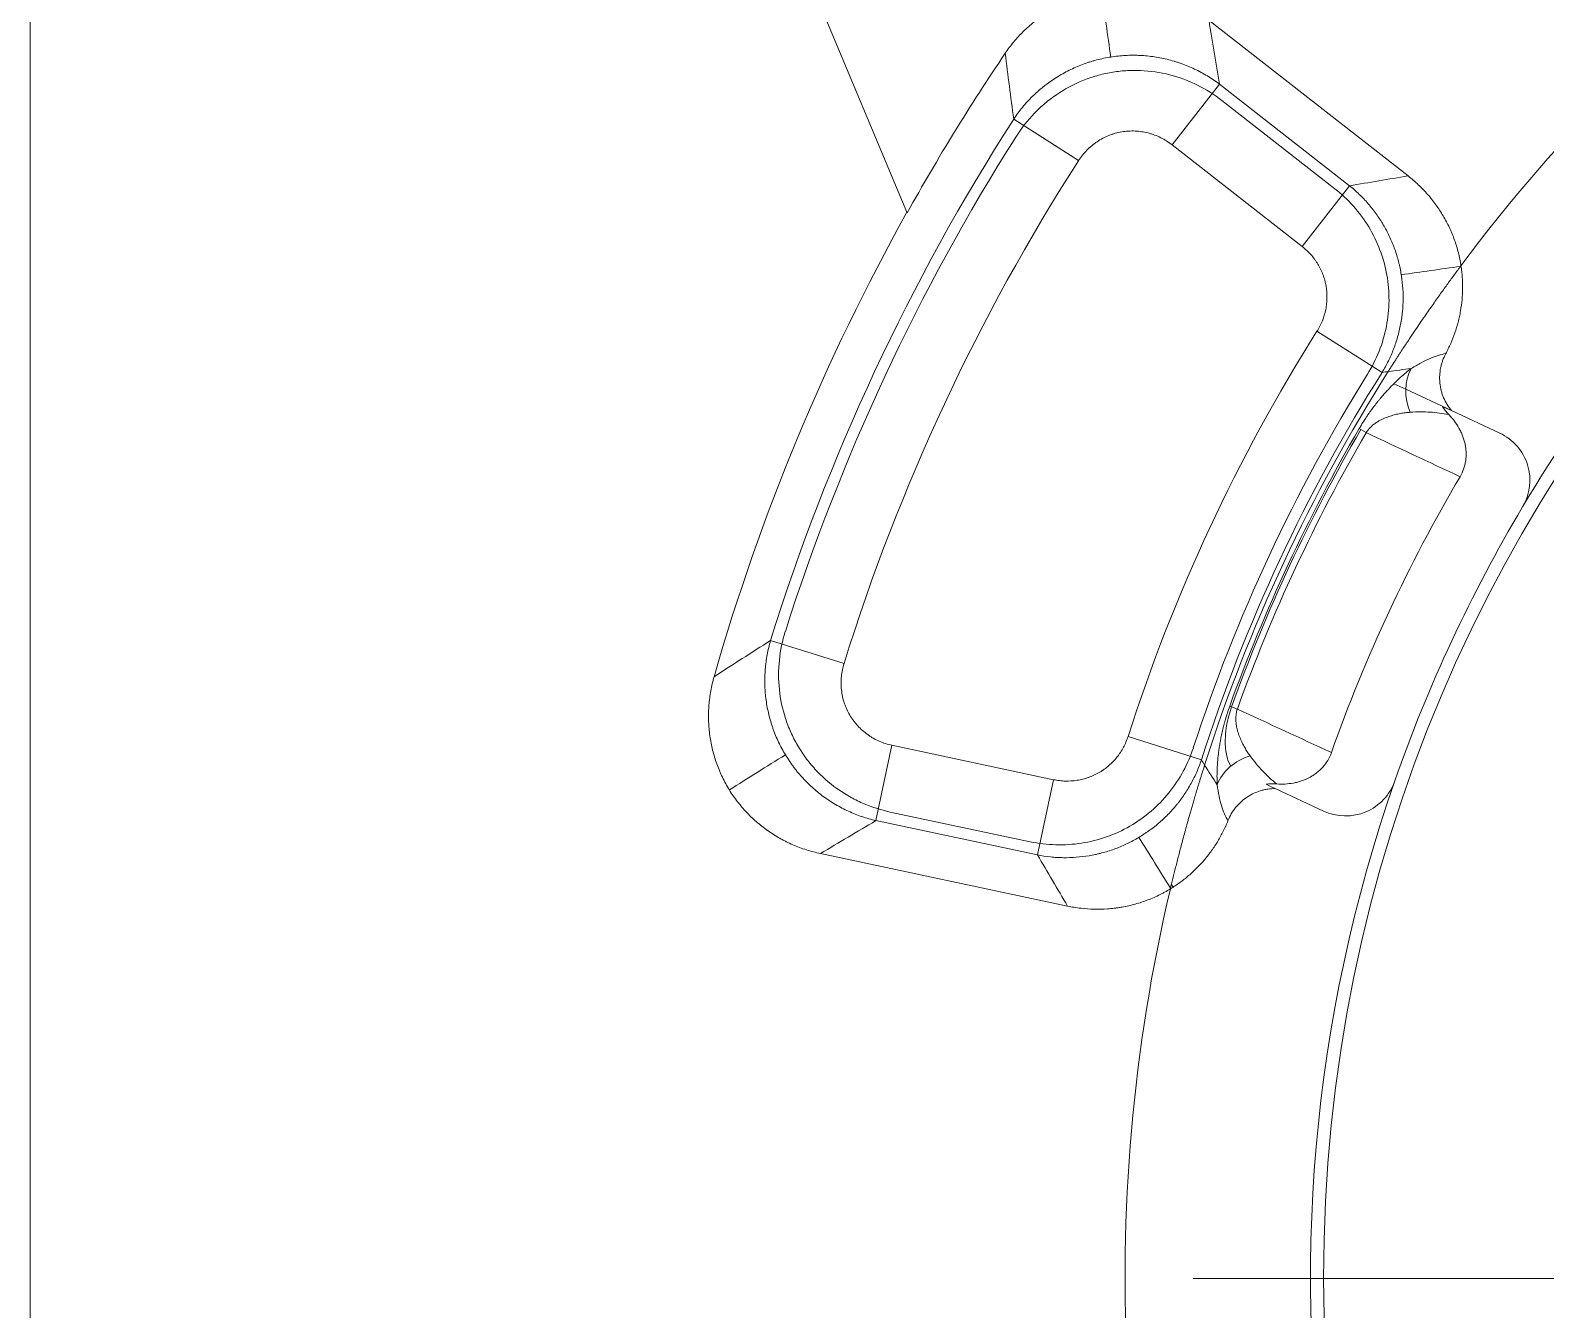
# Model space of a CAD drawing. Header units: millimetres. Extents: x 2234 to 3061, y 2092 to 2676.
# Drawn here: x 2431.7 to 2489.8, y 2474.3 to 2523.4 of the extents above; entities that cross this region are included whole.
import ezdxf

# ---------------------------------------------------------------- set-up
doc = ezdxf.new("R2010")
doc.units = ezdxf.units.MM
doc.linetypes.add('CENTER', pattern=[50.8, 31.75, -6.35, 6.35, -6.35])
for name, color, linetype, true_color in [('1', 7, 'Continuous', 0xffffff), ('20', 7, 'Continuous', 0xffffff), ('21', 7, 'Continuous', 0xffffff)]:
    doc.layers.add(name, color=color, linetype=linetype, true_color=true_color)

msp = doc.modelspace()

# ---------------------------------------------------------------- linework, layer by layer
at = {"layer": '1', "color": 1, "linetype": 'CENTER', "lineweight": 18}
msp.add_line((2476.312, 2475.507), (2601.079, 2475.507), dxfattribs=at)
at = {"layer": '20', "color": 7, "linetype": 'Continuous', "lineweight": 18}
for p, q in [((2431.695, 2525.623), (2431.695, 2436.09)), ((2465.329, 2516.415), (2461.469, 2525.623)), ((2476.918, 2523.773), (2484.556, 2517.805)), ((2477.318, 2521.33), (2475.499, 2519.002)), ((2477.318, 2521.33), (2482.314, 2517.427)), ((2477.416, 2520.698), (2481.747, 2517.315)), ((2469.426, 2519.988), (2471.912, 2518.392)), ((2480.495, 2515.099), (2475.499, 2519.002)), ((2482.314, 2517.427), (2480.495, 2515.099)), ((2481.061, 2511.846), (2483.561, 2510.27)), ((2460.095, 2499.979), (2462.916, 2499.1)), ((2473.812, 2496.299), (2476.626, 2495.398)), ((2464.755, 2495.96), (2464.141, 2493.071)), ((2464.755, 2495.96), (2470.956, 2494.642)), ((2470.956, 2494.642), (2470.341, 2491.753)), ((2470.341, 2491.753), (2464.141, 2493.071)), ((2470.059, 2492.259), (2464.687, 2493.401)), ((2471.493, 2489.791), (2462.012, 2491.807))]:
    msp.add_line(p, q, dxfattribs=at)
for radius, start, end in [(65, 126.70874, 143.29126), (83.982, 145.96608, 150.86635), (82.321, 147.29364, 162.70636), (81.884, 147.64158, 162.35556), (79.367, 147.29364, 162.70636), (84, 150.85692, 164.0477), (68.133, 147.76831, 162.23169), (65.616, 148.07736, 161.92592), (65.179, 147.76831, 162.23169), (65, 147.63679, 162.36321), (65, 166.70874, 183.29126)]:
    msp.add_arc((2538.695, 2475.507), radius, start, end, dxfattribs=at)
for points, knots in [([(2469.099, 2522.511), (2469.201, 2522.662), (2469.419, 2522.953), (2469.663, 2523.22), (2469.919, 2523.474), (2470.054, 2523.595), (2470.231, 2523.738), (2470.266, 2523.767), (2470.339, 2523.822), (2470.375, 2523.85), (2470.486, 2523.931), (2470.561, 2523.983), (2470.788, 2524.132), (2471.1, 2524.315), (2471.428, 2524.466), (2471.681, 2524.566), (2471.766, 2524.598), (2471.895, 2524.642), (2471.939, 2524.656), (2472.026, 2524.683), (2472.07, 2524.696), (2472.289, 2524.759), (2472.466, 2524.799), (2472.644, 2524.831)], [0, 0, 0, 0, 0.125, 0.25, 0.25, 0.375, 0.375, 0.40625, 0.40625, 0.4375, 0.4375, 0.5, 0.5, 0.625, 0.75, 0.75, 0.8125, 0.8125, 0.84375, 0.84375, 0.875, 0.875, 1, 1, 1, 1]), ([(2469.426, 2519.988), (2469.53, 2520.144), (2469.642, 2520.294), (2469.878, 2520.58), (2470.003, 2520.717), (2470.268, 2520.978), (2470.407, 2521.102), (2470.589, 2521.249), (2470.626, 2521.278), (2470.701, 2521.335), (2470.739, 2521.363), (2470.853, 2521.446), (2470.93, 2521.499), (2471.165, 2521.651), (2471.487, 2521.837), (2471.827, 2521.99), (2472.088, 2522.092), (2472.176, 2522.124), (2472.311, 2522.169), (2472.356, 2522.183), (2472.446, 2522.211), (2472.491, 2522.224), (2472.716, 2522.286), (2473.081, 2522.367), (2473.451, 2522.411), (2473.73, 2522.43), (2473.871, 2522.436), (2474.012, 2522.436), (2474.106, 2522.436), (2474.153, 2522.435), (2474.388, 2522.426), (2474.574, 2522.41), (2474.943, 2522.359), (2475.126, 2522.325), (2475.397, 2522.259), (2475.533, 2522.222), (2475.667, 2522.181), (2475.756, 2522.152), (2475.801, 2522.136), (2476.022, 2522.058), (2476.195, 2521.987), (2476.532, 2521.827), (2476.695, 2521.739), (2477.014, 2521.547), (2477.168, 2521.443), (2477.318, 2521.33)], [0, 0, 0, 0, 0.0625, 0.0625, 0.125, 0.125, 0.1875, 0.1875, 0.203125, 0.203125, 0.21875, 0.21875, 0.25, 0.25, 0.3125, 0.375, 0.375, 0.40625, 0.40625, 0.421875, 0.421875, 0.4375, 0.4375, 0.5, 0.5625, 0.5625, 0.59375, 0.609375, 0.609375, 0.625, 0.625, 0.6875, 0.6875, 0.75, 0.75, 0.78125, 0.796875, 0.796875, 0.8125, 0.8125, 0.875, 0.875, 0.9375, 0.9375, 1, 1, 1, 1]), ([(2469.526, 2519.333), (2469.728, 2519.649), (2469.958, 2519.94), (2470.346, 2520.342), (2470.484, 2520.471), (2470.774, 2520.715), (2470.926, 2520.83), (2471.395, 2521.147), (2471.726, 2521.324), (2472.252, 2521.537), (2472.432, 2521.599), (2472.796, 2521.703), (2473.163, 2521.786), (2473.537, 2521.831), (2473.913, 2521.856), (2474.104, 2521.858), (2474.672, 2521.835), (2475.044, 2521.78), (2475.774, 2521.592), (2476.134, 2521.458), (2476.805, 2521.126), (2477.12, 2520.929), (2477.416, 2520.698)], [0, 0, 0, 0, 0.123638, 0.123638, 0.186356, 0.186356, 0.249073, 0.249073, 0.374508, 0.374508, 0.437225, 0.437225, 0.499943, 0.56266, 0.56266, 0.625377, 0.625377, 0.750812, 0.750812, 0.876247, 0.876247, 1, 1, 1, 1]), ([(2475.499, 2519.002), (2475.431, 2519.055), (2475.291, 2519.153), (2475.143, 2519.236), (2474.99, 2519.312), (2474.911, 2519.346), (2474.79, 2519.392), (2474.749, 2519.406), (2474.668, 2519.431), (2474.627, 2519.443), (2474.503, 2519.475), (2474.419, 2519.492), (2474.251, 2519.517), (2474.166, 2519.525), (2474.037, 2519.531), (2473.994, 2519.532), (2473.908, 2519.531), (2473.865, 2519.529), (2473.737, 2519.521), (2473.568, 2519.501), (2473.381, 2519.459), (2473.278, 2519.429), (2473.237, 2519.416), (2473.217, 2519.409), (2473.156, 2519.389), (2473.115, 2519.374), (2472.996, 2519.326), (2472.842, 2519.255), (2472.696, 2519.167), (2472.589, 2519.096), (2472.554, 2519.071), (2472.485, 2519.02), (2472.451, 2518.993), (2472.352, 2518.911), (2472.227, 2518.795), (2472.058, 2518.603), (2471.959, 2518.464), (2471.912, 2518.392)], [0, 0, 0, 0, 0.0625, 0.125, 0.125, 0.1875, 0.1875, 0.21875, 0.21875, 0.25, 0.25, 0.3125, 0.3125, 0.375, 0.375, 0.40625, 0.40625, 0.4375, 0.4375, 0.5, 0.5625, 0.578125, 0.578125, 0.59375, 0.59375, 0.625, 0.625, 0.6875, 0.75, 0.75, 0.78125, 0.78125, 0.8125, 0.8125, 0.875, 0.9375, 1, 1, 1, 1]), ([(2486.586, 2514.361), (2486.56, 2514.529), (2486.492, 2514.863), (2486.394, 2515.187), (2486.308, 2515.428), (2486.262, 2515.547), (2486.212, 2515.665), (2486.177, 2515.744), (2486.159, 2515.783), (2486.068, 2515.977), (2485.988, 2516.128), (2485.816, 2516.421), (2485.629, 2516.705), (2485.417, 2516.971), (2485.248, 2517.164), (2485.19, 2517.227), (2485.07, 2517.35), (2485.009, 2517.411), (2484.822, 2517.587), (2484.692, 2517.699), (2484.556, 2517.805)], [0, 0, 0, 0, 0.125, 0.25, 0.25, 0.3125, 0.34375, 0.34375, 0.375, 0.375, 0.5, 0.5, 0.625, 0.75, 0.75, 0.8125, 0.8125, 0.875, 0.875, 1, 1, 1, 1]), ([(2481.747, 2517.315), (2482.005, 2517.112), (2482.241, 2516.89), (2482.675, 2516.402), (2482.874, 2516.135), (2483.218, 2515.566), (2483.362, 2515.27), (2483.595, 2514.654), (2483.684, 2514.331), (2483.8, 2513.679), (2483.827, 2513.351), (2483.821, 2512.691), (2483.787, 2512.356), (2483.66, 2511.708), (2483.567, 2511.392), (2483.326, 2510.78), (2483.177, 2510.484), (2483.003, 2510.203)], [0, 0, 0, 0, 0.123344, 0.123344, 0.248782, 0.248782, 0.374219, 0.374219, 0.499657, 0.499657, 0.625094, 0.625094, 0.750532, 0.750532, 0.875969, 0.875969, 1, 1, 1, 1]), ([(2482.314, 2517.427), (2482.443, 2517.323), (2482.567, 2517.213), (2482.804, 2516.985), (2483.03, 2516.746), (2483.234, 2516.488), (2483.378, 2516.286), (2483.425, 2516.218), (2483.493, 2516.113), (2483.516, 2516.078), (2483.559, 2516.008), (2483.581, 2515.972), (2483.686, 2515.793), (2483.841, 2515.501), (2484.032, 2515.047), (2484.133, 2514.732), (2484.187, 2514.532), (2484.197, 2514.491), (2484.217, 2514.41), (2484.226, 2514.37), (2484.253, 2514.248), (2484.27, 2514.166), (2484.312, 2513.922), (2484.354, 2513.594), (2484.367, 2513.265), (2484.365, 2512.935), (2484.356, 2512.77), (2484.336, 2512.562), (2484.331, 2512.521), (2484.322, 2512.438), (2484.305, 2512.315), (2484.285, 2512.193), (2484.239, 2511.95), (2484.163, 2511.629), (2484.059, 2511.317), (2483.97, 2511.086), (2483.939, 2511.009), (2483.889, 2510.895), (2483.872, 2510.857), (2483.837, 2510.781), (2483.819, 2510.744), (2483.727, 2510.557), (2483.647, 2510.412), (2483.561, 2510.27)], [0, 0, 0, 0, 0.0625, 0.0625, 0.125, 0.1875, 0.1875, 0.21875, 0.21875, 0.234375, 0.234375, 0.25, 0.25, 0.3125, 0.375, 0.4375, 0.4375, 0.453125, 0.453125, 0.46875, 0.46875, 0.5, 0.5, 0.5625, 0.625, 0.625, 0.6875, 0.6875, 0.703125, 0.703125, 0.71875, 0.75, 0.75, 0.8125, 0.875, 0.875, 0.90625, 0.90625, 0.921875, 0.921875, 0.9375, 0.9375, 1, 1, 1, 1]), ([(2481.061, 2511.846), (2481.102, 2511.91), (2481.14, 2511.976), (2481.192, 2512.078), (2481.208, 2512.112), (2481.239, 2512.181), (2481.254, 2512.216), (2481.324, 2512.391), (2481.367, 2512.535), (2481.404, 2512.72), (2481.411, 2512.757), (2481.422, 2512.832), (2481.427, 2512.87), (2481.439, 2512.983), (2481.444, 2513.059), (2481.447, 2513.284), (2481.435, 2513.434), (2481.402, 2513.62), (2481.395, 2513.657), (2481.382, 2513.713), (2481.378, 2513.731), (2481.369, 2513.768), (2481.364, 2513.787), (2481.339, 2513.878), (2481.316, 2513.95), (2481.237, 2514.161), (2481.171, 2514.296), (2481.073, 2514.458), (2481.053, 2514.49), (2481.01, 2514.553), (2480.989, 2514.584), (2480.921, 2514.675), (2480.874, 2514.734), (2480.724, 2514.902), (2480.615, 2515.005), (2480.495, 2515.099)], [0, 0, 0, 0, 0.0625, 0.0625, 0.09375, 0.09375, 0.125, 0.125, 0.25, 0.25, 0.28125, 0.28125, 0.3125, 0.3125, 0.375, 0.375, 0.5, 0.5, 0.53125, 0.53125, 0.546875, 0.546875, 0.5625, 0.5625, 0.625, 0.625, 0.75, 0.75, 0.78125, 0.78125, 0.8125, 0.8125, 0.875, 0.875, 1, 1, 1, 1]), ([(2483.792, 2510.301), (2483.821, 2510.347), (2483.849, 2510.391), (2483.906, 2510.48), (2483.933, 2510.524), (2483.968, 2510.577), (2483.975, 2510.588), (2483.988, 2510.609), (2483.995, 2510.62), (2484.015, 2510.652), (2484.029, 2510.672), (2484.068, 2510.733), (2484.094, 2510.773), (2484.143, 2510.85), (2484.168, 2510.887), (2484.203, 2510.942), (2484.215, 2510.96), (2484.239, 2510.996), (2484.25, 2511.014), (2484.307, 2511.101), (2484.35, 2511.167), (2484.433, 2511.293), (2484.473, 2511.353), (2484.55, 2511.469), (2484.587, 2511.525), (2484.659, 2511.633), (2484.694, 2511.686), (2484.763, 2511.788), (2484.797, 2511.838), (2484.895, 2511.984), (2484.958, 2512.076), (2485.078, 2512.252), (2485.136, 2512.337), (2485.249, 2512.5), (2485.303, 2512.579), (2485.41, 2512.732), (2485.462, 2512.806), (2485.614, 2513.023), (2485.711, 2513.16), (2485.9, 2513.424), (2485.991, 2513.55), (2486.168, 2513.795), (2486.254, 2513.913), (2486.423, 2514.142), (2486.505, 2514.253), (2486.586, 2514.361)], [0, 0, 0, 0, 0.015625, 0.015625, 0.03125, 0.03125, 0.035156, 0.035156, 0.039062, 0.039062, 0.046875, 0.046875, 0.0625, 0.0625, 0.078125, 0.078125, 0.085938, 0.085938, 0.09375, 0.09375, 0.125, 0.125, 0.15625, 0.15625, 0.1875, 0.1875, 0.21875, 0.21875, 0.25, 0.25, 0.3125, 0.3125, 0.375, 0.375, 0.4375, 0.4375, 0.5, 0.5, 0.625, 0.625, 0.75, 0.75, 0.875, 0.875, 1, 1, 1, 1]), ([(2464.687, 2493.401), (2464.32, 2493.48), (2463.967, 2493.595), (2463.455, 2493.819), (2463.286, 2493.903), (2462.956, 2494.091), (2462.796, 2494.193), (2462.336, 2494.522), (2462.055, 2494.771), (2461.672, 2495.19), (2461.551, 2495.338), (2461.327, 2495.643), (2461.121, 2495.958), (2460.95, 2496.293), (2460.796, 2496.637), (2460.727, 2496.815), (2460.551, 2497.356), (2460.474, 2497.724), (2460.395, 2498.474), (2460.396, 2498.858), (2460.474, 2499.603), (2460.55, 2499.968), (2460.663, 2500.327)], [0, 0, 0, 0, 0.123695, 0.123695, 0.186385, 0.186385, 0.249074, 0.249074, 0.374453, 0.374453, 0.437142, 0.437142, 0.499832, 0.562521, 0.562521, 0.62521, 0.62521, 0.750589, 0.750589, 0.875968, 0.875968, 1, 1, 1, 1]), ([(2464.141, 2493.071), (2463.958, 2493.113), (2463.779, 2493.164), (2463.427, 2493.284), (2463.255, 2493.353), (2462.917, 2493.508), (2462.752, 2493.594), (2462.55, 2493.713), (2462.51, 2493.737), (2462.43, 2493.787), (2462.39, 2493.812), (2462.273, 2493.89), (2462.196, 2493.943), (2461.971, 2494.109), (2461.683, 2494.345), (2461.419, 2494.608), (2461.231, 2494.817), (2461.17, 2494.888), (2461.081, 2494.998), (2461.052, 2495.035), (2460.994, 2495.109), (2460.966, 2495.147), (2460.828, 2495.336), (2460.623, 2495.648), (2460.451, 2495.978), (2460.335, 2496.233), (2460.28, 2496.362), (2460.229, 2496.494), (2460.197, 2496.583), (2460.181, 2496.627), (2460.106, 2496.85), (2460.055, 2497.03), (2459.972, 2497.393), (2459.94, 2497.576), (2459.905, 2497.853), (2459.892, 2497.993), (2459.883, 2498.133), (2459.879, 2498.227), (2459.877, 2498.274), (2459.872, 2498.509), (2459.878, 2498.696), (2459.908, 2499.067), (2459.932, 2499.251), (2460, 2499.617), (2460.043, 2499.798), (2460.095, 2499.979)], [0, 0, 0, 0, 0.0625, 0.0625, 0.125, 0.125, 0.1875, 0.1875, 0.203125, 0.203125, 0.21875, 0.21875, 0.25, 0.25, 0.3125, 0.375, 0.375, 0.40625, 0.40625, 0.421875, 0.421875, 0.4375, 0.4375, 0.5, 0.5625, 0.5625, 0.59375, 0.609375, 0.609375, 0.625, 0.625, 0.6875, 0.6875, 0.75, 0.75, 0.78125, 0.796875, 0.796875, 0.8125, 0.8125, 0.875, 0.875, 0.9375, 0.9375, 1, 1, 1, 1]), ([(2462.916, 2499.1), (2462.891, 2499.018), (2462.848, 2498.852), (2462.823, 2498.684), (2462.806, 2498.514), (2462.802, 2498.428), (2462.802, 2498.299), (2462.804, 2498.256), (2462.809, 2498.17), (2462.812, 2498.128), (2462.826, 2498.001), (2462.84, 2497.917), (2462.876, 2497.75), (2462.898, 2497.668), (2462.938, 2497.545), (2462.953, 2497.505), (2462.984, 2497.425), (2463.001, 2497.385), (2463.053, 2497.269), (2463.132, 2497.117), (2463.237, 2496.957), (2463.302, 2496.872), (2463.328, 2496.838), (2463.342, 2496.821), (2463.383, 2496.771), (2463.411, 2496.739), (2463.498, 2496.644), (2463.619, 2496.525), (2463.753, 2496.419), (2463.857, 2496.345), (2463.892, 2496.321), (2463.965, 2496.275), (2464.002, 2496.252), (2464.114, 2496.189), (2464.19, 2496.151), (2464.346, 2496.083), (2464.505, 2496.022), (2464.671, 2495.978), (2464.755, 2495.96)], [0, 0, 0, 0, 0.0625, 0.125, 0.125, 0.1875, 0.1875, 0.21875, 0.21875, 0.25, 0.25, 0.3125, 0.3125, 0.375, 0.375, 0.40625, 0.40625, 0.4375, 0.4375, 0.5, 0.5625, 0.578125, 0.578125, 0.59375, 0.59375, 0.625, 0.625, 0.6875, 0.75, 0.75, 0.78125, 0.78125, 0.8125, 0.8125, 0.875, 0.875, 0.9375, 1, 1, 1, 1]), ([(2457.93, 2498.594), (2457.879, 2498.414), (2457.837, 2498.233), (2457.771, 2497.869), (2457.747, 2497.686), (2457.719, 2497.318), (2457.713, 2497.133), (2457.719, 2496.901), (2457.72, 2496.854), (2457.725, 2496.761), (2457.728, 2496.714), (2457.738, 2496.575), (2457.748, 2496.482), (2457.783, 2496.207), (2457.848, 2495.843), (2457.95, 2495.489), (2458.04, 2495.226), (2458.073, 2495.139), (2458.125, 2495.009), (2458.144, 2494.966), (2458.181, 2494.88), (2458.2, 2494.838), (2458.298, 2494.627), (2458.472, 2494.301), (2458.678, 2493.995), (2458.845, 2493.773), (2458.903, 2493.701), (2458.992, 2493.594), (2459.023, 2493.558), (2459.084, 2493.489), (2459.116, 2493.454), (2459.275, 2493.283), (2459.408, 2493.154), (2459.687, 2492.911), (2459.977, 2492.683), (2460.29, 2492.485), (2460.494, 2492.371), (2460.535, 2492.348), (2460.617, 2492.305), (2460.742, 2492.241), (2460.868, 2492.182), (2461.123, 2492.071), (2461.469, 2491.941), (2461.829, 2491.846), (2462.012, 2491.807)], [0, 0, 0, 0, 0.0625, 0.0625, 0.125, 0.125, 0.1875, 0.1875, 0.203125, 0.203125, 0.21875, 0.21875, 0.25, 0.25, 0.3125, 0.375, 0.375, 0.40625, 0.40625, 0.421875, 0.421875, 0.4375, 0.4375, 0.5, 0.5625, 0.5625, 0.59375, 0.59375, 0.609375, 0.609375, 0.625, 0.625, 0.6875, 0.6875, 0.75, 0.8125, 0.8125, 0.828125, 0.828125, 0.84375, 0.875, 0.875, 0.9375, 1, 1, 1, 1]), ([(2470.956, 2494.642), (2471.03, 2494.627), (2471.105, 2494.614), (2471.218, 2494.601), (2471.256, 2494.597), (2471.332, 2494.591), (2471.37, 2494.59), (2471.559, 2494.584), (2471.708, 2494.594), (2471.895, 2494.623), (2471.932, 2494.63), (2472.006, 2494.645), (2472.043, 2494.653), (2472.154, 2494.681), (2472.226, 2494.703), (2472.439, 2494.779), (2472.575, 2494.842), (2472.738, 2494.936), (2472.771, 2494.956), (2472.819, 2494.987), (2472.834, 2494.998), (2472.866, 2495.019), (2472.881, 2495.03), (2472.959, 2495.085), (2473.018, 2495.131), (2473.188, 2495.279), (2473.293, 2495.387), (2473.411, 2495.535), (2473.434, 2495.565), (2473.479, 2495.627), (2473.5, 2495.658), (2473.562, 2495.752), (2473.601, 2495.817), (2473.707, 2496.016), (2473.766, 2496.154), (2473.812, 2496.299)], [0, 0, 0, 0, 0.0625, 0.0625, 0.09375, 0.09375, 0.125, 0.125, 0.25, 0.25, 0.28125, 0.28125, 0.3125, 0.3125, 0.375, 0.375, 0.5, 0.5, 0.53125, 0.53125, 0.546875, 0.546875, 0.5625, 0.5625, 0.625, 0.625, 0.75, 0.75, 0.78125, 0.78125, 0.8125, 0.8125, 0.875, 0.875, 1, 1, 1, 1]), ([(2476.317, 2495.864), (2476.214, 2495.552), (2476.085, 2495.254), (2475.775, 2494.679), (2475.591, 2494.402), (2475.173, 2493.884), (2474.944, 2493.648), (2474.444, 2493.219), (2474.171, 2493.025), (2473.597, 2492.694), (2473.298, 2492.557), (2472.675, 2492.338), (2472.349, 2492.256), (2471.696, 2492.155), (2471.368, 2492.134), (2470.711, 2492.153), (2470.382, 2492.192), (2470.059, 2492.26)], [0, 0, 0, 0, 0.123553, 0.123553, 0.248982, 0.248982, 0.374412, 0.374412, 0.499841, 0.499841, 0.625271, 0.625271, 0.750701, 0.750701, 0.87613, 0.87613, 1, 1, 1, 1]), ([(2476.626, 2495.398), (2476.573, 2495.24), (2476.513, 2495.086), (2476.38, 2494.785), (2476.234, 2494.49), (2476.062, 2494.21), (2475.923, 2494.004), (2475.875, 2493.937), (2475.801, 2493.837), (2475.776, 2493.803), (2475.725, 2493.738), (2475.699, 2493.705), (2475.567, 2493.545), (2475.347, 2493.299), (2474.986, 2492.962), (2474.693, 2492.733), (2474.522, 2492.615), (2474.453, 2492.569), (2474.418, 2492.546), (2474.313, 2492.478), (2474.242, 2492.435), (2474.028, 2492.31), (2473.735, 2492.158), (2473.431, 2492.032), (2473.12, 2491.92), (2472.962, 2491.871), (2472.761, 2491.818), (2472.72, 2491.808), (2472.639, 2491.788), (2472.518, 2491.761), (2472.396, 2491.738), (2472.152, 2491.697), (2471.825, 2491.657), (2471.496, 2491.647), (2471.248, 2491.65), (2471.166, 2491.653), (2471.041, 2491.661), (2471, 2491.663), (2470.917, 2491.67), (2470.875, 2491.674), (2470.669, 2491.696), (2470.505, 2491.72), (2470.341, 2491.753)], [0, 0, 0, 0, 0.0625, 0.0625, 0.125, 0.1875, 0.1875, 0.21875, 0.21875, 0.234375, 0.234375, 0.25, 0.25, 0.3125, 0.375, 0.4375, 0.453125, 0.453125, 0.46875, 0.46875, 0.5, 0.5, 0.5625, 0.625, 0.625, 0.6875, 0.6875, 0.703125, 0.703125, 0.71875, 0.75, 0.75, 0.8125, 0.875, 0.875, 0.90625, 0.90625, 0.921875, 0.921875, 0.9375, 0.9375, 1, 1, 1, 1]), ([(2475.436, 2490.451), (2475.467, 2490.582), (2475.5, 2490.717), (2475.567, 2490.993), (2475.602, 2491.135), (2475.657, 2491.355), (2475.676, 2491.43), (2475.714, 2491.582), (2475.734, 2491.659), (2475.795, 2491.896), (2475.838, 2492.059), (2475.906, 2492.317), (2475.93, 2492.405), (2475.979, 2492.586), (2476.004, 2492.679), (2476.057, 2492.871), (2476.085, 2492.97), (2476.128, 2493.125), (2476.143, 2493.177), (2476.174, 2493.285), (2476.189, 2493.34), (2476.221, 2493.452), (2476.238, 2493.509), (2476.272, 2493.627), (2476.29, 2493.688), (2476.326, 2493.813), (2476.345, 2493.877), (2476.375, 2493.978), (2476.385, 2494.012), (2476.406, 2494.082), (2476.416, 2494.117), (2476.449, 2494.226), (2476.471, 2494.301), (2476.507, 2494.419), (2476.52, 2494.46), (2476.545, 2494.543), (2476.558, 2494.585), (2476.585, 2494.672), (2476.598, 2494.716), (2476.62, 2494.785), (2476.627, 2494.808), (2476.642, 2494.855), (2476.649, 2494.879), (2476.672, 2494.952), (2476.687, 2495.001), (2476.718, 2495.1), (2476.734, 2495.15), (2476.75, 2495.201)], [0, 0, 0, 0, 0.125, 0.125, 0.25, 0.25, 0.3125, 0.3125, 0.375, 0.375, 0.5, 0.5, 0.5625, 0.5625, 0.625, 0.625, 0.6875, 0.6875, 0.71875, 0.71875, 0.75, 0.75, 0.78125, 0.78125, 0.8125, 0.8125, 0.84375, 0.84375, 0.859375, 0.859375, 0.875, 0.875, 0.90625, 0.90625, 0.921875, 0.921875, 0.9375, 0.9375, 0.953125, 0.953125, 0.960938, 0.960938, 0.96875, 0.96875, 0.984375, 0.984375, 1, 1, 1, 1]), ([(2471.493, 2489.791), (2471.662, 2489.756), (2471.83, 2489.728), (2472.169, 2489.688), (2472.507, 2489.664), (2472.848, 2489.672), (2473.103, 2489.69), (2473.188, 2489.698), (2473.317, 2489.713), (2473.359, 2489.718), (2473.444, 2489.73), (2473.487, 2489.737), (2473.698, 2489.772), (2474.031, 2489.844), (2474.354, 2489.946), (2474.673, 2490.064), (2474.83, 2490.131), (2475.023, 2490.224), (2475.062, 2490.243), (2475.139, 2490.282), (2475.252, 2490.343), (2475.363, 2490.407), (2475.436, 2490.451)], [0, 0, 0, 0, 0.125, 0.125, 0.25, 0.375, 0.375, 0.4375, 0.4375, 0.46875, 0.46875, 0.5, 0.5, 0.625, 0.75, 0.75, 0.875, 0.875, 0.90625, 0.90625, 0.9375, 1, 1, 1, 1])]:
    msp.add_open_spline(points, degree=3, knots=knots, dxfattribs=at)
for points in [[(2473.15, 2522.369), (2473.029, 2523.211), (2472.913, 2524.048), (2472.802, 2524.882)], [(2476.918, 2523.773), (2477.046, 2522.963), (2477.179, 2522.148), (2477.318, 2521.33)], [(2469.426, 2519.988), (2469.311, 2520.834), (2469.202, 2521.675), (2469.099, 2522.511)], [(2482.314, 2517.427), (2483.057, 2517.557), (2483.804, 2517.683), (2484.556, 2517.805)], [(2465.329, 2516.415), (2465.332, 2516.408), (2465.335, 2516.401), (2465.338, 2516.394)], [(2484.296, 2514.013), (2485.047, 2514.124), (2485.804, 2514.23), (2486.565, 2514.333)], [(2483.792, 2510.301), (2483.715, 2510.29), (2483.638, 2510.28), (2483.561, 2510.27)], [(2457.93, 2498.594), (2458.645, 2499.056), (2459.366, 2499.518), (2460.095, 2499.979)], [(2460.665, 2495.595), (2459.942, 2495.147), (2459.226, 2494.698), (2458.516, 2494.247)], [(2476.75, 2495.201), (2476.709, 2495.267), (2476.667, 2495.332), (2476.626, 2495.398)], [(2464.141, 2493.071), (2463.424, 2492.651), (2462.715, 2492.23), (2462.012, 2491.807)], [(2474.231, 2492.428), (2474.629, 2491.782), (2475.034, 2491.134), (2475.444, 2490.485)], [(2471.493, 2489.791), (2471.104, 2490.446), (2470.72, 2491.1), (2470.341, 2491.753)]]:
    msp.add_open_spline(points, degree=3, dxfattribs=at)
at = {"layer": '21', "color": 7, "linetype": 'Continuous', "lineweight": 18}
for p, q in [((2484.01, 2509.834), (2484.468, 2509.621)), ((2486.224, 2508.802), (2484.468, 2509.621)), ((2488.074, 2507.939), (2486.224, 2508.802)), ((2482.681, 2508.112), (2482.95, 2507.956)), ((2477.713, 2497.458), (2478.006, 2497.353)), ((2479.462, 2494.301), (2481.312, 2493.438)), ((2475.542, 2490.517), (2475.477, 2490.62))]:
    msp.add_line(p, q, dxfattribs=at)
msp.add_circle((2538.695, 2475.507), 57.383, dxfattribs=at)
msp.add_circle((2538.695, 2475.507), 57.383, dxfattribs=at)
for centre, radius, start, end in [((2538.695, 2475.507), 65, 126.70874, 143.29126), ((2538.695, 2475.507), 57.886, 120.75015, 149.24985), ((2538.695, 2475.507), 65, 147.63679, 162.36321), ((2538.695, 2475.507), 64.813, 149.79667, 160.20333), ((2538.695, 2475.507), 64.739, 149.79667, 160.20333), ((2538.695, 2475.507), 64.501, 149.79667, 160.20333), ((2487.229, 2506.127), 2, 329.24985, 65), ((2538.695, 2475.507), 60.54, 149.46426, 160.53574), ((2538.695, 2475.507), 57.886, 149.24985, 160.75015), ((2538.695, 2475.507), 57.886, 160.75015, 189.24985), ((2482.158, 2495.251), 2, 245, 340.75015), ((2538.695, 2475.507), 65, 166.70874, 183.29126)]:
    msp.add_arc(centre, radius, start, end, dxfattribs=at)
for centre, major_axis, start_param, end_param in [((2486.333, 2509.347), (-1.192, 1.606), 0.39736, 1.307664), ((2479.115, 2493.867), (-1.996, -0.12), 4.975521, 5.885825)]:
    msp.add_ellipse(centre, major_axis=major_axis, ratio=0.893672, start_param=start_param, end_param=end_param, dxfattribs=at)
for points, knots in [([(2483.792, 2510.301), (2483.821, 2510.347), (2483.849, 2510.391), (2483.906, 2510.48), (2483.933, 2510.524), (2483.968, 2510.577), (2483.975, 2510.588), (2483.988, 2510.609), (2483.995, 2510.62), (2484.015, 2510.652), (2484.029, 2510.672), (2484.068, 2510.733), (2484.094, 2510.773), (2484.143, 2510.85), (2484.168, 2510.887), (2484.203, 2510.942), (2484.215, 2510.96), (2484.239, 2510.996), (2484.25, 2511.014), (2484.307, 2511.101), (2484.35, 2511.167), (2484.433, 2511.293), (2484.473, 2511.353), (2484.55, 2511.469), (2484.587, 2511.525), (2484.659, 2511.633), (2484.694, 2511.686), (2484.763, 2511.788), (2484.797, 2511.838), (2484.895, 2511.984), (2484.958, 2512.076), (2485.078, 2512.252), (2485.136, 2512.337), (2485.249, 2512.5), (2485.303, 2512.579), (2485.41, 2512.732), (2485.462, 2512.806), (2485.614, 2513.023), (2485.711, 2513.16), (2485.9, 2513.424), (2485.991, 2513.55), (2486.168, 2513.795), (2486.254, 2513.913), (2486.423, 2514.142), (2486.505, 2514.253), (2486.586, 2514.361)], [0, 0, 0, 0, 0.015625, 0.015625, 0.03125, 0.03125, 0.035156, 0.035156, 0.039063, 0.039063, 0.046875, 0.046875, 0.0625, 0.0625, 0.078125, 0.078125, 0.085938, 0.085938, 0.09375, 0.09375, 0.125, 0.125, 0.15625, 0.15625, 0.1875, 0.1875, 0.21875, 0.21875, 0.25, 0.25, 0.3125, 0.3125, 0.375, 0.375, 0.4375, 0.4375, 0.5, 0.5, 0.625, 0.625, 0.75, 0.75, 0.875, 0.875, 1, 1, 1, 1]), ([(2486.001, 2510.988), (2486.07, 2511.116), (2486.196, 2511.376), (2486.302, 2511.645), (2486.397, 2511.919), (2486.439, 2512.058), (2486.485, 2512.235), (2486.494, 2512.271), (2486.51, 2512.342), (2486.535, 2512.449), (2486.556, 2512.556), (2486.593, 2512.77), (2486.631, 2513.057), (2486.653, 2513.49), (2486.645, 2513.78), (2486.629, 2513.998), (2486.623, 2514.072), (2486.606, 2514.217), (2486.597, 2514.289), (2486.586, 2514.361)], [0, 0, 0, 0, 0.125, 0.25, 0.25, 0.375, 0.375, 0.40625, 0.40625, 0.4375, 0.5, 0.5, 0.625, 0.75, 0.875, 0.875, 0.9375, 0.9375, 1, 1, 1, 1]), ([(2484.679, 2510.416), (2484.812, 2510.501), (2484.937, 2510.575), (2485.175, 2510.704), (2485.288, 2510.758), (2485.506, 2510.851), (2485.61, 2510.889), (2485.811, 2510.949), (2485.908, 2510.972), (2486.001, 2510.988)], [0, 0, 0, 0, 0.25, 0.25, 0.5, 0.5, 0.75, 0.75, 1, 1, 1, 1]), ([(2486.224, 2508.802), (2486.161, 2508.877), (2486.047, 2509.035), (2485.959, 2509.207), (2485.902, 2509.342), (2485.884, 2509.388), (2485.853, 2509.48), (2485.839, 2509.527), (2485.803, 2509.667), (2485.786, 2509.762), (2485.771, 2509.907), (2485.768, 2509.956), (2485.766, 2510.029), (2485.766, 2510.054), (2485.767, 2510.103), (2485.767, 2510.127), (2485.773, 2510.248), (2485.785, 2510.344), (2485.814, 2510.486), (2485.825, 2510.534), (2485.851, 2510.628), (2485.866, 2510.674), (2485.915, 2510.812), (2485.955, 2510.902), (2486.001, 2510.988)], [0, 0, 0, 0, 0.125, 0.25, 0.25, 0.3125, 0.3125, 0.375, 0.375, 0.5, 0.5, 0.5625, 0.5625, 0.59375, 0.59375, 0.625, 0.625, 0.75, 0.75, 0.8125, 0.8125, 0.875, 0.875, 1, 1, 1, 1]), ([(2482.681, 2508.112), (2482.728, 2508.192), (2482.775, 2508.27), (2482.87, 2508.422), (2482.918, 2508.496), (2482.991, 2508.604), (2483.015, 2508.64), (2483.064, 2508.71), (2483.088, 2508.745), (2483.16, 2508.845), (2483.207, 2508.909), (2483.301, 2509.033), (2483.348, 2509.093), (2483.406, 2509.164), (2483.417, 2509.179), (2483.44, 2509.207), (2483.474, 2509.249), (2483.508, 2509.289), (2483.575, 2509.368), (2483.618, 2509.418), (2483.704, 2509.514), (2483.746, 2509.56), (2483.871, 2509.694), (2483.951, 2509.777), (2484.05, 2509.873), (2484.069, 2509.892), (2484.108, 2509.929), (2484.127, 2509.947), (2484.184, 2510.001), (2484.222, 2510.035), (2484.332, 2510.135), (2484.404, 2510.196), (2484.544, 2510.312), (2484.612, 2510.366), (2484.679, 2510.416)], [0, 0, 0, 0, 0.0625, 0.0625, 0.125, 0.125, 0.15625, 0.15625, 0.1875, 0.1875, 0.25, 0.25, 0.3125, 0.3125, 0.328125, 0.328125, 0.34375, 0.375, 0.375, 0.4375, 0.4375, 0.5, 0.5, 0.625, 0.625, 0.65625, 0.65625, 0.6875, 0.6875, 0.75, 0.75, 0.875, 0.875, 1, 1, 1, 1]), ([(2484.637, 2508.737), (2484.576, 2508.732), (2484.515, 2508.726), (2484.39, 2508.71), (2484.327, 2508.701), (2484.199, 2508.678), (2484.134, 2508.664), (2484.035, 2508.641), (2484.002, 2508.632), (2483.934, 2508.613), (2483.901, 2508.603), (2483.798, 2508.57), (2483.728, 2508.545), (2483.62, 2508.5), (2483.584, 2508.483), (2483.529, 2508.456), (2483.51, 2508.447), (2483.472, 2508.427), (2483.453, 2508.416), (2483.396, 2508.383), (2483.357, 2508.358), (2483.298, 2508.318), (2483.278, 2508.303), (2483.238, 2508.272), (2483.217, 2508.256), (2483.186, 2508.23), (2483.176, 2508.221), (2483.155, 2508.202), (2483.145, 2508.192), (2483.113, 2508.161), (2483.092, 2508.139), (2483.06, 2508.104), (2483.05, 2508.092), (2483.029, 2508.067), (2483.019, 2508.054), (2482.988, 2508.014), (2482.969, 2507.986), (2482.95, 2507.956)], [0, 0, 0, 0, 0.125, 0.125, 0.25, 0.25, 0.375, 0.375, 0.4375, 0.4375, 0.5, 0.5, 0.625, 0.625, 0.6875, 0.6875, 0.71875, 0.71875, 0.75, 0.75, 0.8125, 0.8125, 0.84375, 0.84375, 0.875, 0.875, 0.890625, 0.890625, 0.90625, 0.90625, 0.9375, 0.9375, 0.953125, 0.953125, 0.96875, 0.96875, 1, 1, 1, 1]), ([(2486.118, 2508.651), (2486.002, 2508.673), (2485.886, 2508.692), (2485.648, 2508.723), (2485.528, 2508.735), (2485.282, 2508.751), (2485.158, 2508.755), (2484.902, 2508.753), (2484.771, 2508.747), (2484.637, 2508.737)], [0, 0, 0, 0, 0.25, 0.25, 0.5, 0.5, 0.75, 0.75, 1, 1, 1, 1]), ([(2486.118, 2508.651), (2486.156, 2508.612), (2486.192, 2508.572), (2486.264, 2508.489), (2486.298, 2508.446), (2486.396, 2508.316), (2486.455, 2508.226), (2486.535, 2508.084), (2486.56, 2508.036), (2486.595, 2507.962), (2486.606, 2507.937), (2486.628, 2507.887), (2486.638, 2507.862), (2486.687, 2507.735), (2486.718, 2507.631), (2486.747, 2507.499), (2486.752, 2507.472), (2486.761, 2507.418), (2486.765, 2507.391), (2486.776, 2507.31), (2486.78, 2507.256), (2486.787, 2507.093), (2486.781, 2506.985), (2486.762, 2506.85), (2486.757, 2506.823), (2486.747, 2506.769), (2486.741, 2506.743), (2486.722, 2506.664), (2486.706, 2506.612), (2486.653, 2506.459), (2486.607, 2506.36), (2486.552, 2506.266)], [0, 0, 0, 0, 0.0625, 0.0625, 0.125, 0.125, 0.25, 0.25, 0.3125, 0.3125, 0.34375, 0.34375, 0.375, 0.375, 0.5, 0.5, 0.53125, 0.53125, 0.5625, 0.5625, 0.625, 0.625, 0.75, 0.75, 0.78125, 0.78125, 0.8125, 0.8125, 0.875, 0.875, 1, 1, 1, 1]), ([(2477.232, 2494.447), (2477.228, 2494.531), (2477.226, 2494.617), (2477.224, 2494.799), (2477.225, 2494.893), (2477.23, 2495.042), (2477.234, 2495.119), (2477.239, 2495.198), (2477.242, 2495.251), (2477.244, 2495.278), (2477.255, 2495.416), (2477.266, 2495.53), (2477.288, 2495.712), (2477.297, 2495.774), (2477.315, 2495.901), (2477.326, 2495.967), (2477.343, 2496.069), (2477.353, 2496.12), (2477.362, 2496.173), (2477.369, 2496.209), (2477.373, 2496.227), (2477.391, 2496.317), (2477.406, 2496.391), (2477.441, 2496.543), (2477.46, 2496.62), (2477.49, 2496.74), (2477.501, 2496.781), (2477.523, 2496.863), (2477.535, 2496.905), (2477.572, 2497.031), (2477.597, 2497.115), (2477.653, 2497.285), (2477.682, 2497.371), (2477.713, 2497.458)], [0, 0, 0, 0, 0.125, 0.125, 0.25, 0.25, 0.3125, 0.34375, 0.34375, 0.375, 0.375, 0.5, 0.5, 0.5625, 0.5625, 0.625, 0.625, 0.65625, 0.671875, 0.671875, 0.6875, 0.6875, 0.75, 0.75, 0.8125, 0.8125, 0.84375, 0.84375, 0.875, 0.875, 0.9375, 0.9375, 1, 1, 1, 1]), ([(2477.783, 2497.433), (2477.741, 2497.316), (2477.706, 2497.2), (2477.647, 2496.977), (2477.624, 2496.871), (2477.569, 2496.579), (2477.553, 2496.419), (2477.538, 2496.135), (2477.539, 2496.014), (2477.554, 2495.797), (2477.567, 2495.701), (2477.618, 2495.445), (2477.668, 2495.316), (2477.739, 2495.199), (2477.75, 2495.183), (2477.761, 2495.167)], [0, 0, 0, 0, 0.074816, 0.074816, 0.153849, 0.153849, 0.311915, 0.311915, 0.469981, 0.469981, 0.628047, 0.628047, 0.944178, 0.944178, 1, 1, 1, 1]), ([(2478.492, 2495.559), (2478.457, 2495.609), (2478.422, 2495.66), (2478.354, 2495.765), (2478.32, 2495.819), (2478.256, 2495.932), (2478.224, 2495.99), (2478.179, 2496.081), (2478.164, 2496.113), (2478.135, 2496.176), (2478.121, 2496.209), (2478.08, 2496.308), (2478.054, 2496.378), (2478.02, 2496.49), (2478.009, 2496.528), (2477.995, 2496.588), (2477.99, 2496.608), (2477.981, 2496.65), (2477.977, 2496.671), (2477.965, 2496.737), (2477.959, 2496.782), (2477.952, 2496.854), (2477.95, 2496.878), (2477.948, 2496.929), (2477.948, 2496.955), (2477.948, 2496.996), (2477.948, 2497.01), (2477.949, 2497.038), (2477.95, 2497.052), (2477.953, 2497.096), (2477.956, 2497.126), (2477.963, 2497.173), (2477.966, 2497.189), (2477.972, 2497.221), (2477.975, 2497.237), (2477.986, 2497.286), (2477.995, 2497.319), (2478.006, 2497.353)], [0, 0, 0, 0, 0.125, 0.125, 0.25, 0.25, 0.375, 0.375, 0.4375, 0.4375, 0.5, 0.5, 0.625, 0.625, 0.6875, 0.6875, 0.71875, 0.71875, 0.75, 0.75, 0.8125, 0.8125, 0.84375, 0.84375, 0.875, 0.875, 0.890625, 0.890625, 0.90625, 0.90625, 0.9375, 0.9375, 0.953125, 0.953125, 0.96875, 0.96875, 1, 1, 1, 1]), ([(2478.492, 2495.559), (2478.57, 2495.449), (2478.65, 2495.345), (2478.813, 2495.148), (2478.896, 2495.055), (2479.066, 2494.877), (2479.152, 2494.793), (2479.328, 2494.631), (2479.418, 2494.554), (2479.51, 2494.48)], [0, 0, 0, 0, 0.25, 0.25, 0.5, 0.5, 0.75, 0.75, 1, 1, 1, 1]), ([(2481.616, 2495.68), (2481.579, 2495.576), (2481.532, 2495.477), (2481.419, 2495.288), (2481.355, 2495.201), (2481.211, 2495.04), (2481.131, 2494.967), (2481.022, 2494.883), (2481, 2494.867), (2480.955, 2494.835), (2480.933, 2494.82), (2480.864, 2494.776), (2480.817, 2494.749), (2480.673, 2494.673), (2480.574, 2494.631), (2480.444, 2494.587), (2480.418, 2494.578), (2480.365, 2494.563), (2480.339, 2494.555), (2480.26, 2494.535), (2480.208, 2494.523), (2480.049, 2494.494), (2479.942, 2494.481), (2479.727, 2494.47), (2479.619, 2494.472), (2479.51, 2494.48)], [0, 0, 0, 0, 0.125, 0.125, 0.25, 0.25, 0.375, 0.375, 0.40625, 0.40625, 0.4375, 0.4375, 0.5, 0.5, 0.625, 0.625, 0.65625, 0.65625, 0.6875, 0.6875, 0.75, 0.75, 0.875, 0.875, 1, 1, 1, 1]), ([(2475.436, 2490.451), (2475.467, 2490.582), (2475.5, 2490.717), (2475.567, 2490.993), (2475.602, 2491.135), (2475.657, 2491.355), (2475.676, 2491.43), (2475.714, 2491.582), (2475.734, 2491.659), (2475.795, 2491.896), (2475.838, 2492.059), (2475.906, 2492.317), (2475.93, 2492.405), (2475.979, 2492.586), (2476.004, 2492.679), (2476.057, 2492.871), (2476.085, 2492.97), (2476.128, 2493.125), (2476.143, 2493.177), (2476.174, 2493.285), (2476.189, 2493.34), (2476.221, 2493.452), (2476.238, 2493.509), (2476.272, 2493.627), (2476.29, 2493.688), (2476.326, 2493.813), (2476.345, 2493.877), (2476.375, 2493.978), (2476.385, 2494.012), (2476.406, 2494.082), (2476.416, 2494.117), (2476.449, 2494.226), (2476.471, 2494.301), (2476.507, 2494.419), (2476.52, 2494.46), (2476.545, 2494.543), (2476.558, 2494.585), (2476.585, 2494.672), (2476.598, 2494.716), (2476.62, 2494.785), (2476.627, 2494.808), (2476.642, 2494.855), (2476.649, 2494.879), (2476.672, 2494.952), (2476.687, 2495.001), (2476.718, 2495.1), (2476.734, 2495.15), (2476.75, 2495.201)], [0, 0, 0, 0, 0.125, 0.125, 0.25, 0.25, 0.3125, 0.3125, 0.375, 0.375, 0.5, 0.5, 0.5625, 0.5625, 0.625, 0.625, 0.6875, 0.6875, 0.71875, 0.71875, 0.75, 0.75, 0.78125, 0.78125, 0.8125, 0.8125, 0.84375, 0.84375, 0.859375, 0.859375, 0.875, 0.875, 0.90625, 0.90625, 0.921875, 0.921875, 0.9375, 0.9375, 0.953125, 0.953125, 0.960938, 0.960938, 0.96875, 0.96875, 0.984375, 0.984375, 1, 1, 1, 1]), ([(2477.644, 2493.066), (2477.596, 2493.148), (2477.552, 2493.237), (2477.469, 2493.43), (2477.431, 2493.534), (2477.362, 2493.76), (2477.331, 2493.882), (2477.277, 2494.147), (2477.253, 2494.29), (2477.232, 2494.447)], [0, 0, 0, 0, 0.25, 0.25, 0.5, 0.5, 0.75, 0.75, 1, 1, 1, 1]), ([(2477.644, 2493.066), (2477.681, 2493.157), (2477.766, 2493.332), (2477.875, 2493.492), (2477.951, 2493.587), (2477.967, 2493.606), (2477.999, 2493.643), (2478.015, 2493.661), (2478.065, 2493.715), (2478.099, 2493.749), (2478.206, 2493.848), (2478.281, 2493.908), (2478.402, 2493.99), (2478.443, 2494.016), (2478.506, 2494.052), (2478.528, 2494.064), (2478.571, 2494.087), (2478.593, 2494.098), (2478.702, 2494.151), (2478.792, 2494.186), (2478.931, 2494.229), (2478.978, 2494.241), (2479.049, 2494.257), (2479.073, 2494.262), (2479.121, 2494.271), (2479.145, 2494.276), (2479.266, 2494.294), (2479.364, 2494.301), (2479.462, 2494.301)], [0, 0, 0, 0, 0.125, 0.25, 0.25, 0.28125, 0.28125, 0.3125, 0.3125, 0.375, 0.375, 0.5, 0.5, 0.5625, 0.5625, 0.59375, 0.59375, 0.625, 0.625, 0.75, 0.75, 0.8125, 0.8125, 0.84375, 0.84375, 0.875, 0.875, 1, 1, 1, 1]), ([(2475.436, 2490.451), (2475.56, 2490.526), (2475.801, 2490.686), (2476.141, 2490.954), (2476.354, 2491.152), (2476.509, 2491.308), (2476.559, 2491.361), (2476.658, 2491.468), (2476.706, 2491.523), (2476.846, 2491.69), (2477.024, 2491.918), (2477.261, 2492.281), (2477.401, 2492.535), (2477.482, 2492.699), (2477.498, 2492.732), (2477.529, 2492.798), (2477.544, 2492.831), (2477.589, 2492.931), (2477.617, 2492.999), (2477.644, 2493.066)], [0, 0, 0, 0, 0.125, 0.25, 0.375, 0.375, 0.4375, 0.4375, 0.5, 0.5, 0.625, 0.75, 0.875, 0.875, 0.90625, 0.90625, 0.9375, 0.9375, 1, 1, 1, 1])]:
    msp.add_open_spline(points, degree=3, knots=knots, dxfattribs=at)
for points in [[(2486.565, 2514.333), (2486.573, 2514.334), (2486.581, 2514.335), (2486.59, 2514.336)], [(2484.679, 2510.416), (2484.382, 2510.378), (2484.087, 2510.34), (2483.792, 2510.301)], [(2486.224, 2508.802), (2486.104, 2508.858), (2485.985, 2508.914), (2485.867, 2508.969)], [(2485.867, 2508.969), (2485.903, 2508.911), (2485.981, 2508.801), (2486.07, 2508.699), (2486.118, 2508.651)], [(2486.552, 2506.266), (2485.351, 2506.829), (2484.151, 2507.393), (2482.95, 2507.956)], [(2478.006, 2497.353), (2479.209, 2496.795), (2480.412, 2496.238), (2481.616, 2495.68)], [(2476.75, 2495.201), (2476.91, 2494.95), (2477.071, 2494.699), (2477.232, 2494.447)], [(2479.51, 2494.48), (2479.442, 2494.485), (2479.307, 2494.488), (2479.172, 2494.477), (2479.105, 2494.468)], [(2479.105, 2494.468), (2479.223, 2494.413), (2479.342, 2494.357), (2479.462, 2494.301)]]:
    msp.add_open_spline(points, degree=3, dxfattribs=at)

doc.saveas('drawing.dxf')
